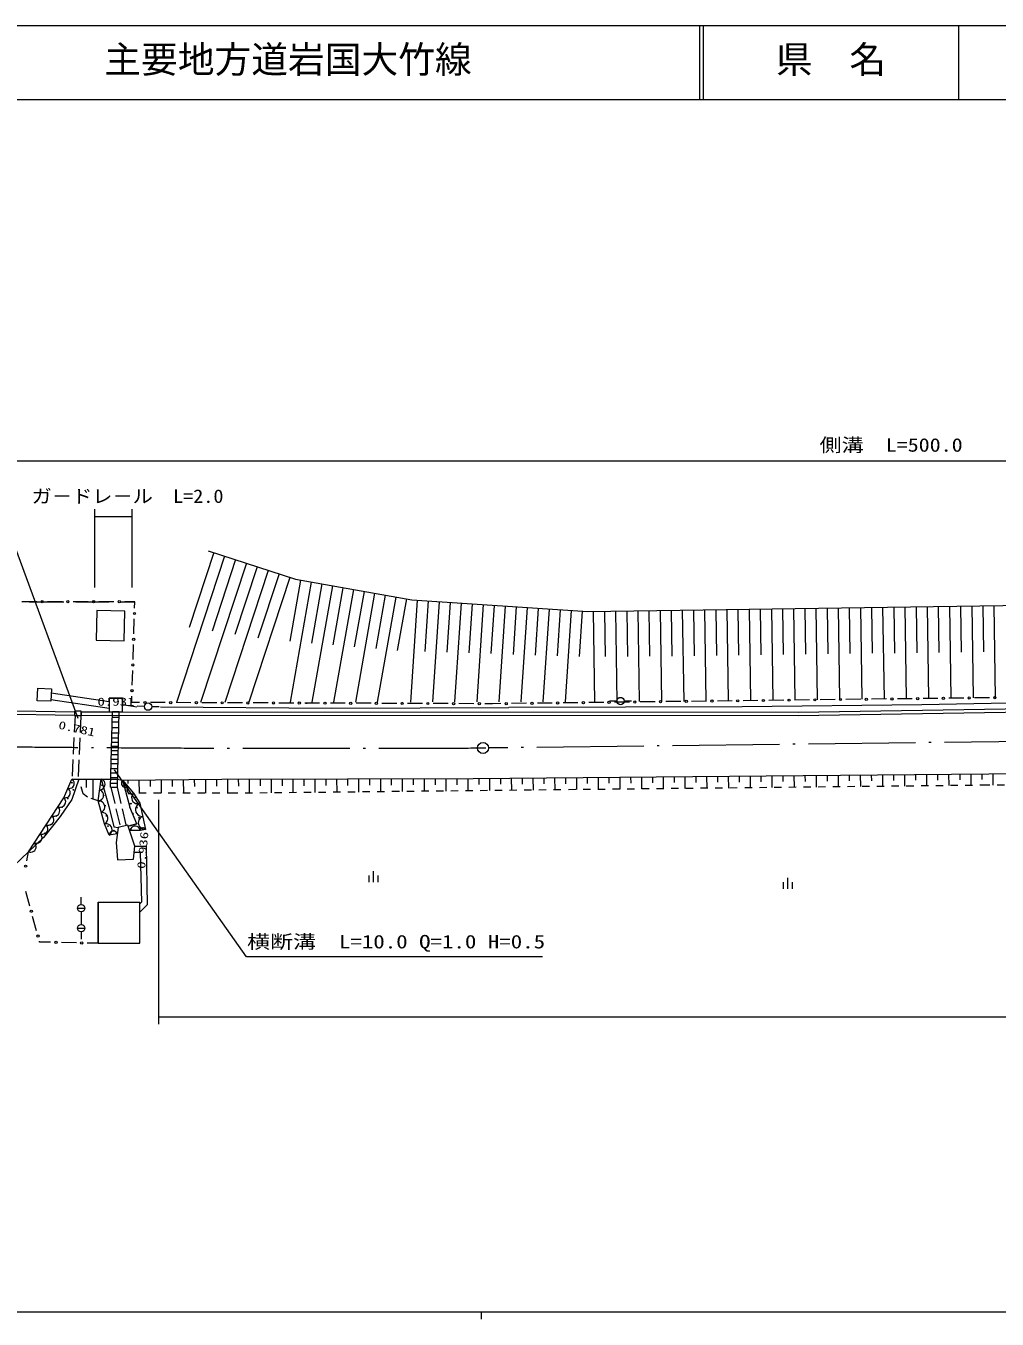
# Model space of a CAD drawing. Units: millimetres, scale not verified. Extents: x 25453 to 665453, y -55846 to 304154.
# Drawn here: x 191510 to 323691, y 128154 to 304154 of the extents above; entities that cross this region are included whole.
import ezdxf
from ezdxf.enums import TextEntityAlignment as Align

# ---------------------------------------------------------------- set-up
doc = ezdxf.new("R2010")
doc.units = ezdxf.units.MM
doc.header["$LTSCALE"] = 1000
for name, pattern in [('USER1', [18.5, 14.557377, -1.819672, 0.303279, -1.819672]), ('USER2', [2, 1, -1]), ('USER3', [3, 2.25, -0.75])]:
    doc.linetypes.add(name, pattern=pattern)
for name, color, linetype, lineweight in [('M-BGD', 7, 'Continuous', 13), ('M-BMK-LINE', 2, 'Continuous', 13), ('M-BMK-SRVR', 3, 'Continuous', 13), ('M-STR-HTXT', 7, 'Continuous', 13), ('M-TTL', 2, 'Continuous', 13), ('M-TTL-BAND', 7, 'Continuous', 13), ('M-TTL-LINE', 7, 'Continuous', 13), ('M-TTL-TXT', 7, 'Continuous', 13)]:
    doc.layers.add(name, color=color, linetype=linetype, lineweight=lineweight)
doc.styles.add('ＭＳ ゴシック', font='')
doc.styles.get('ＭＳ ゴシック').set_extended_font_data('MS Gothic')

# ---------------------------------------------------------------- blocks, each defined once
blk = doc.blocks.new('BUHIN1')
at = {"color": 3, "linetype": 'Continuous', "lineweight": 13}
for radius in [750, 22.5]:
    blk.add_circle((0, 0), radius, dxfattribs=at)
blk = doc.blocks.new('BUHIN2')
at = {"color": 7, "linetype": 'Continuous', "lineweight": 13}
blk.add_circle((0, 0), 150, dxfattribs=at)
blk = doc.blocks.new('BUHIN3')
at = {"color": 7, "linetype": 'Continuous', "lineweight": 13}
blk.add_lwpolyline([(0, -750), (172.5, -693.8), (318.8, -603.8), (483.8, -457.5), (573.8, -292.5), (630, -116.2), (630, 116.2), (573.8, 292.5), (483.8, 457.5), (318.8, 603.8), (172.5, 690), (0, 750)], dxfattribs=at)
blk = doc.blocks.new('BUHIN4')
at = {"color": 7, "linetype": 'Continuous', "lineweight": 13}
for p, q in [((-600, 154), (-600, -746)), ((0, 750), (0, -750)), ((600, 154), (600, -746))]:
    blk.add_line(p, q, dxfattribs=at)
blk = doc.blocks.new('BUHIN5')
at = {"color": 7, "linetype": 'Continuous', "lineweight": 13}
blk.add_circle((0, 0), 500, dxfattribs=at)
blk = doc.blocks.new('BUHIN6')
at = {"color": 7, "linetype": 'Continuous', "lineweight": 13}
blk.add_line((-500, 0), (500, 0), dxfattribs=at)
blk.add_circle((0, 0), 500, dxfattribs=at)

msp = doc.modelspace()

# ---------------------------------------------------------------- linework, layer by layer
at = {"layer": 'M-BGD'}
for p, q in [((217070, 232486), (213718, 222283)), ((216329, 232730), (228183, 228836)), ((216329, 232730), (228183, 228836)), ((218551, 232000), (212009, 212082)), ((221515, 231026), (215294, 212088)), ((220033, 231513), (216842, 221799)), ((224478, 230053), (218579, 212093)), ((222997, 230539), (219966, 221315)), ((227442, 229079), (221864, 212099)), ((225960, 229566), (223091, 220831)), ((228183, 228836), (244015, 226042)), ((228183, 228836), (244015, 226042)), ((228903, 228709), (227437, 220407)), ((230342, 228455), (227457, 212108)), ((231781, 228201), (230361, 220156)), ((233220, 227947), (230426, 212113)), ((234660, 227693), (233285, 219904)), ((236099, 227439), (233395, 212118)), ((237538, 227185), (236209, 219653)), ((192988, 225788), (190958, 225788)), ((191945, 225788), (196687, 225788)), ((196488, 225788), (194458, 225788)), ((199988, 225788), (197958, 225788)), ((198295, 225788), (201259, 225788)), ((201259, 225788), (202783, 225788)), ((203488, 225788), (201458, 225788)), ((204391, 225788), (206339, 225788)), ((206339, 225788), (204958, 225788)), ((206312, 224912), (206339, 225788)), ((238977, 226931), (236364, 212123)), ((240417, 226677), (239133, 219401)), ((241856, 226423), (239333, 212128)), ((243295, 226169), (242056, 219150)), ((244764, 225992), (243833, 212135)), ((244015, 226042), (267976, 224433)), ((246261, 225891), (245799, 219014)), ((247759, 225790), (246842, 212140)), ((249256, 225690), (248801, 218916)), ((250754, 225589), (249851, 212145)), ((252251, 225489), (251804, 218818)), ((253749, 225388), (252860, 212150)), ((255247, 225288), (254806, 218720)), ((267976, 224433), (339157, 225488)), ((201179, 224607), (201089, 220538)), ((204989, 224523), (201179, 224607)), ((204899, 220454), (204989, 224523)), ((256744, 225187), (255869, 212156)), ((258242, 225087), (257808, 218622)), ((259739, 224986), (258878, 212161)), ((261237, 224885), (260810, 218524)), ((262734, 224785), (261887, 212166)), ((264232, 224684), (263812, 218426)), ((265730, 224584), (264896, 212171)), ((267227, 224483), (266814, 218328)), ((268733, 224444), (268915, 212177)), ((270248, 224467), (270339, 218323)), ((271762, 224489), (271945, 212182)), ((273277, 224511), (273368, 218348)), ((274791, 224534), (274974, 212188)), ((276306, 224556), (276397, 218373)), ((277820, 224579), (278004, 212193)), ((279335, 224601), (279427, 218399)), ((280849, 224624), (281033, 212216)), ((282364, 224646), (282456, 218440)), ((283878, 224669), (284062, 212252)), ((285393, 224691), (285485, 218481)), ((286907, 224714), (287091, 212288)), ((288422, 224736), (288514, 218521)), ((289936, 224758), (290121, 212325)), ((291451, 224781), (291543, 218562)), ((292965, 224803), (293150, 212361)), ((294480, 224826), (294572, 218603)), ((295994, 224848), (296179, 212397)), ((297509, 224871), (297601, 218643)), ((299023, 224893), (299208, 212434)), ((300538, 224916), (300630, 218684)), ((302052, 224938), (302237, 212470)), ((303567, 224961), (303659, 218725)), ((305081, 224983), (305266, 212507)), ((306596, 225006), (306688, 218765)), ((308110, 225028), (308295, 212543)), ((309625, 225050), (309717, 218806)), ((311139, 225073), (311324, 212579)), ((312654, 225095), (312746, 218846)), ((314168, 225118), (314354, 212616)), ((315683, 225140), (315775, 218887)), ((317197, 225163), (317383, 212652)), ((318712, 225185), (318804, 218928)), ((320226, 225208), (320412, 212688)), ((321741, 225230), (321834, 218968)), ((323255, 225253), (323441, 212725)), ((206204, 221414), (206266, 223443)), ((201089, 220538), (204899, 220454)), ((206095, 217915), (206158, 219944)), ((205987, 214417), (206050, 216446)), ((193053, 212318), (193131, 214019)), ((193131, 214019), (194993, 213934)), ((194993, 213934), (194915, 212233)), ((202867, 212156), (194966, 213347)), ((205915, 213680), (205915, 213511)), ((102791, 211818), (198126, 210359)), ((102798, 212268), (198126, 210810)), ((194915, 212233), (193053, 212318)), ((194927, 212495), (202867, 211297)), ((204645, 212664), (202867, 212664)), ((202867, 212664), (202867, 210802)), ((202867, 212156), (202867, 212664)), ((202867, 212664), (204645, 212664)), ((204645, 210802), (204645, 212664)), ((204645, 212664), (204645, 211818)), ((204645, 211818), (206593, 211479)), ((205915, 212072), (205942, 212948)), ((206984, 212068), (205915, 212072)), ((207644, 211525), (206644, 211554)), ((210483, 212056), (208453, 212063)), ((208644, 211516), (209644, 211528)), ((208644, 211510), (209644, 211510)), ((209810, 211479), (233093, 211310)), ((213983, 212044), (211953, 212051)), ((217483, 212032), (215453, 212039)), ((220983, 212020), (218953, 212027)), ((224483, 212008), (222453, 212015)), ((227983, 211995), (225953, 212002)), ((231483, 211983), (229453, 211990)), ((229622, 211987), (229791, 211987)), ((234983, 211971), (232953, 211978)), ((233093, 211310), (257223, 211394)), ((238483, 211959), (236453, 211966)), ((241983, 211947), (239953, 211954)), ((245483, 211935), (243453, 211942)), ((248983, 211923), (246953, 211930)), ((252483, 211911), (250453, 211918)), ((255022, 211902), (253953, 211906)), ((256148, 211915), (255022, 211902)), ((288973, 211479), (257223, 211394)), ((259647, 211958), (257617, 211933)), ((263147, 212000), (261117, 211975)), ((266647, 212042), (264617, 212018)), ((270147, 212084), (268117, 212060)), ((271925, 212263), (270926, 212242)), ((273646, 212127), (271616, 212102)), ((272925, 212277), (273925, 212284)), ((277146, 212169), (275116, 212144)), ((280646, 212211), (278616, 212187)), ((284146, 212253), (282116, 212229)), ((287645, 212296), (285615, 212271)), ((313442, 211733), (288973, 211479)), ((291145, 212338), (289115, 212313)), ((294645, 212380), (292615, 212356)), ((298145, 212422), (296115, 212398)), ((296613, 210754), (370482, 211961)), ((296616, 210304), (370488, 211511)), ((301644, 212465), (299614, 212440)), ((305144, 212507), (303114, 212482)), ((308644, 212549), (306614, 212525)), ((312144, 212591), (310114, 212567)), ((335286, 212156), (313442, 211733)), ((315643, 212634), (313613, 212609)), ((319143, 212676), (317113, 212651)), ((322643, 212718), (320613, 212694)), ((198126, 210883), (198126, 210294)), ((199057, 210883), (198126, 210883)), ((198126, 210883), (198126, 210294)), ((198126, 210294), (199057, 210294)), ((198126, 210294), (199057, 210294)), ((199057, 210294), (199057, 210883)), ((199057, 210802), (202783, 210802)), ((199057, 210802), (199057, 210294)), ((199057, 210801), (296613, 210754)), ((199057, 210351), (296616, 210304)), ((202783, 210802), (203291, 210802)), ((202867, 210802), (204645, 210802)), ((203037, 200534), (203291, 210779)), ((203257, 209447), (204188, 209447)), ((203273, 210073), (204204, 210073)), ((204221, 210779), (203291, 210802)), ((203291, 210802), (204222, 210802)), ((203967, 200534), (204221, 210779)), ((204222, 210802), (204561, 210802)), ((203220, 207923), (204150, 207923)), ((203238, 208685), (204169, 208685)), ((203176, 206145), (204106, 206145)), ((203203, 207251), (204134, 207251)), ((203206, 206653), (204119, 206653)), ((203132, 204367), (204062, 204367)), ((203148, 205010), (204078, 205010)), ((203160, 205530), (204091, 205530)), ((203086, 202513), (204016, 202513)), ((203101, 203111), (204031, 203111)), ((203117, 203774), (204048, 203774)), ((292275, 202081), (388541, 203012)), ((196687, 199118), (197787, 201658)), ((197787, 201658), (198719, 201658)), ((198719, 201658), (197787, 198864)), ((198719, 201658), (201767, 201658)), ((198719, 201658), (199565, 201658)), ((199565, 201658), (201767, 201658)), ((199700, 201658), (199700, 200523)), ((200635, 201658), (200635, 198944)), ((201343, 198694), (201767, 201658)), ((201767, 201658), (203037, 201658)), ((201767, 201658), (202783, 197932)), ((203037, 201658), (203883, 201658)), ((203051, 201092), (203981, 201092)), ((203070, 201880), (204001, 201880)), ((203883, 201658), (204645, 201488)), ((204645, 201488), (218192, 201658)), ((204645, 201488), (205661, 197848)), ((204645, 201488), (206169, 199710)), ((205397, 201497), (205403, 201047)), ((206903, 201516), (206925, 199710)), ((208408, 201535), (208419, 200622)), ((209913, 201554), (209936, 199710)), ((211418, 201573), (211430, 200641)), ((212924, 201592), (212947, 199710)), ((214429, 201611), (214441, 200660)), ((215934, 201630), (215958, 199710)), ((217439, 201648), (217451, 200679)), ((218192, 201658), (252397, 201742)), ((218935, 201660), (218940, 199710)), ((220423, 201663), (220425, 200690)), ((221910, 201667), (221915, 199732)), ((223397, 201671), (223399, 200709)), ((224884, 201674), (224889, 199764)), ((226371, 201678), (226374, 200729)), ((227858, 201682), (227863, 199796)), ((229346, 201685), (229348, 200748)), ((230833, 201689), (230837, 199828)), ((232320, 201693), (232322, 200768)), ((233807, 201696), (233812, 199860)), ((235294, 201700), (235297, 200788)), ((236782, 201704), (236786, 199891)), ((238269, 201707), (238271, 200807)), ((239756, 201711), (239760, 199923)), ((241243, 201714), (241245, 200827)), ((242730, 201718), (242735, 199955)), ((244217, 201722), (244220, 200847)), ((245705, 201725), (245709, 199987)), ((247192, 201729), (247194, 200866)), ((248679, 201733), (248683, 200019)), ((250166, 201736), (250168, 200886)), ((251653, 201740), (251657, 200051)), ((252397, 201742), (292275, 202081)), ((253135, 201748), (253142, 200908)), ((254612, 201761), (254627, 200083)), ((256089, 201773), (256096, 200936)), ((257566, 201786), (257580, 200115)), ((259043, 201798), (259050, 200965)), ((260520, 201811), (260534, 200147)), ((261997, 201823), (262004, 200993)), ((263474, 201836), (263488, 200178)), ((264951, 201849), (264958, 201021)), ((266428, 201861), (266442, 200210)), ((267905, 201874), (267912, 201050)), ((269382, 201886), (269396, 200242)), ((270859, 201899), (270866, 201078)), ((272336, 201911), (272350, 200274)), ((273813, 201924), (273820, 201107)), ((275290, 201936), (275304, 200305)), ((276767, 201949), (276774, 201135)), ((278244, 201962), (278258, 200337)), ((279721, 201974), (279728, 201164)), ((281198, 201987), (281211, 200369)), ((282675, 201999), (282681, 201192)), ((284152, 202012), (284165, 200401)), ((285629, 202024), (285635, 201220)), ((287105, 202037), (287119, 200432)), ((288582, 202049), (288589, 201249)), ((290059, 202062), (290073, 200464)), ((291536, 202075), (291543, 201277)), ((293027, 202088), (293042, 200496)), ((294531, 202103), (294539, 201307)), ((296035, 202117), (296051, 200528)), ((297539, 202132), (297547, 201338)), ((299044, 202146), (299059, 200561)), ((300548, 202161), (300555, 201369)), ((302052, 202175), (302067, 200593)), ((303556, 202190), (303564, 201400)), ((305060, 202205), (305075, 200625)), ((306564, 202219), (306572, 201430)), ((308069, 202234), (308084, 200658)), ((309573, 202248), (309580, 201461)), ((311077, 202263), (311092, 200690)), ((312581, 202277), (312589, 201492)), ((314085, 202292), (314100, 200722)), ((315589, 202306), (315597, 201522)), ((317093, 202321), (317109, 200755)), ((318598, 202335), (318605, 201553)), ((320102, 202350), (320117, 200787)), ((321606, 202365), (321613, 201584)), ((323110, 202379), (323125, 200818)), ((191861, 191752), (196687, 199118)), ((203037, 200534), (203967, 200534)), ((206169, 199710), (207016, 198356)), ((197787, 198864), (196179, 196578)), ((197787, 198864), (196179, 196578)), ((202190, 195562), (201343, 198694)), ((202783, 197932), (203460, 195138)), ((206593, 195562), (205661, 197848)), ((207016, 198356), (207778, 194800)), ((196179, 196578), (193893, 193699)), ((196179, 196578), (193893, 193699)), ((202867, 194038), (202190, 195562)), ((206339, 192514), (205407, 195392)), ((206593, 195562), (205452, 195251)), ((205661, 195308), (206593, 195562)), ((193893, 193699), (191861, 191752)), ((203945, 194191), (202867, 194038)), ((203460, 195138), (204053, 195054)), ((203460, 195138), (204053, 195054)), ((204053, 195054), (203799, 193022)), ((207101, 194630), (205654, 194630)), ((207778, 194800), (207101, 194630)), ((207778, 194800), (207101, 194630)), ((203799, 193022), (203968, 190651)), ((206169, 190736), (206339, 192514)), ((206339, 192514), (207863, 192514)), ((206339, 192514), (207863, 192514)), ((207863, 192514), (208032, 184555)), ((207863, 192514), (208032, 184555)), ((191861, 191752), (188897, 188958)), ((191621, 190526), (191861, 191752)), ((203968, 190651), (206169, 190736)), ((206339, 191714), (207080, 191714)), ((207080, 191714), (207225, 184881)), ((192048, 184375), (191514, 186333)), ((199047, 184577), (199047, 185577)), ((201343, 184894), (201343, 179306)), ((201343, 179306), (201343, 184894)), ((201343, 184894), (207016, 184894)), ((207016, 179306), (207016, 184894)), ((207225, 184881), (207016, 184673)), ((199037, 183577), (199016, 182578)), ((208032, 184555), (207016, 183545)), ((192969, 180998), (192435, 182957)), ((199084, 181857), (199095, 182765)), ((193385, 179475), (193356, 179580)), ((199038, 180859), (199020, 179859)), ((194879, 179443), (193385, 179475)), ((198379, 179369), (196349, 179412)), ((201343, 179306), (199848, 179338)), ((201343, 179306), (207016, 179306))]:
    msp.add_line(p, q, dxfattribs=at)
at = {"layer": 'M-BGD', "linetype": 'USER3'}
for p, q in [((198198, 210294), (197787, 201658)), ((198997, 210256), (198586, 201620)), ((203089, 200535), (204351, 195144)), ((203926, 200534), (205145, 195327))]:
    msp.add_line(p, q, dxfattribs=at)
at = {"layer": 'M-BGD', "linetype": 'USER2'}
for p, q in [((199311, 199626), (198719, 201658)), ((322332, 200811), (219885, 199710)), ((430705, 201827), (322332, 200811)), ((199904, 199202), (199311, 199626)), ((201343, 198694), (199904, 199202)), ((219885, 199710), (206169, 199710))]:
    msp.add_line(p, q, dxfattribs=at)
at = {"layer": 'M-BGD', "linetype": 'USER1'}
msp.add_line((205407, 195392), (204053, 195054), dxfattribs=at)
at = {"layer": 'M-BGD'}
for centre in [(197774, 201156), (201890, 200832), (197203, 198994), (197978, 200177), (202089, 199432), (205496, 199688), (206335, 199145), (196428, 197811), (201489, 198632), (202289, 198032), (205792, 198305), (206632, 197762), (194878, 195445), (195653, 196628), (202488, 196632), (206928, 196379), (194103, 194262), (202688, 195232), (203487, 194631), (207224, 194997)]:
    msp.add_circle(centre, 50, dxfattribs=at)
for centre, start, end in [((201688, 197232), 359.8068, 30.45856), ((203288, 196031), 163.44934, 223.79092), ((206088, 196923), 223.23447, 181.12698), ((206385, 195540), 237.1953, 333.29436), ((205842, 194700), 250.73184, 137.41928)]:
    msp.add_arc(centre, 50, start, end, dxfattribs=at)
at = {"layer": 'M-BMK-LINE', "linetype": 'USER1'}
msp.add_line((553071, 209447), (254429, 205891), dxfattribs=at)
msp.add_arc((232501, 4705837), 4500000, 267.73421, 270.27919, dxfattribs=at)
at = {"layer": 'M-STR-HTXT'}
for p, q in [((55578, 244953), (553379, 244953)), ((200835, 238365), (200835, 227699)), ((205915, 238365), (205915, 227699)), ((200835, 237365), (205915, 237365)), ((189940, 233549), (198601, 209954)), ((221534, 177439), (203560, 202903)), ((209556, 198842), (209556, 168311)), ((261825, 177439), (221534, 177439)), ((246680, 177439), (221534, 177439)), ((209556, 169311), (554320, 169311))]:
    msp.add_line(p, q, dxfattribs=at)
at = {"layer": 'M-TTL'}
msp.add_line((665453, 304154), (25453, 304154), dxfattribs=at)
at = {"layer": 'M-TTL-BAND'}
for p, q in [((25453, 129154), (564453, 129154)), ((253453, 129154), (253453, 128154))]:
    msp.add_line(p, q, dxfattribs=at)
at = {"layer": 'M-TTL-LINE'}
for p, q in [((283203, 304154), (283203, 294154)), ((283703, 304154), (283703, 294154)), ((318453, 304154), (318453, 294154)), ((25453, 294154), (665453, 294154))]:
    msp.add_line(p, q, dxfattribs=at)

# ---------------------------------------------------------------- block references
at = {"layer": 'M-BGD'}
for p, rotation in [((193723, 225788), 90), ((197223, 225788), 90), ((200723, 225788), 90), ((204223, 225788), 90), ((206289, 224177), 358.22939), ((206181, 220679), 358.22939), ((206073, 217181), 358.22939), ((205965, 213682), 358.22939), ((207718, 212066), 89.80165), ((211218, 212053), 89.80165), ((214718, 212041), 89.80165), ((218218, 212029), 89.80165), ((221718, 212017), 89.80165), ((225218, 212005), 89.80165), ((228718, 211993), 89.80165), ((232218, 211981), 89.80165), ((235718, 211969), 89.80165), ((239218, 211957), 89.80165), ((242718, 211944), 89.80165), ((246218, 211932), 89.80165), ((249718, 211920), 89.80165), ((253218, 211908), 89.80165), ((256883, 211924), 90.69153), ((260382, 211967), 90.69153), ((263882, 212009), 90.69153), ((267382, 212051), 90.69153), ((270882, 212093), 90.69153), ((274381, 212136), 90.69153), ((277881, 212178), 90.69153), ((281381, 212220), 90.69153), ((284880, 212262), 90.69153), ((288380, 212304), 90.69153), ((291880, 212347), 90.69153), ((295380, 212389), 90.69153), ((298879, 212431), 90.69153), ((302379, 212473), 90.69153), ((305879, 212516), 90.69153), ((309379, 212558), 90.69153), ((312878, 212600), 90.69153), ((316378, 212642), 90.69153), ((319878, 212685), 90.69153), ((323378, 212727), 90.69153), ((191480, 189804), 348.93072), ((192242, 183666), 15.25511), ((193163, 180289), 15.25511), ((195614, 179428), 88.78342), ((199113, 179353), 88.78342)]:
    msp.add_blockref('BUHIN2', p, dxfattribs=dict(at, rotation=rotation))
for name, p in [('BUHIN5', (208144, 211510)), ('BUHIN5', (272425, 212274)), ('BUHIN4', (238789, 188374)), ('BUHIN4', (295175, 187474)), ('BUHIN6', (199047, 184077)), ('BUHIN6', (199047, 181358))]:
    msp.add_blockref(name, p, dxfattribs=at)
for p, xscale, yscale, rotation in [((197512, 201023), 0.922653, 0.922653, 336.58396), ((201661, 200917), 0.9980571, 0.9980571, 351.85909), ((205026, 201043), 0.7805879, 0.7805879, 220.60128), ((196285, 198504), 0.9784609, 0.9784609, 326.76828), ((196962, 199753), 0.922653, 0.922653, 336.58396), ((201449, 199435), 0.9980571, 0.9980571, 351.85909), ((205788, 200154), 0.7805879, 0.7805879, 220.60128), ((206592, 199033), 1.064732, 1.064732, 212.02809), ((195480, 197276), 0.9784609, 0.9784609, 326.76828), ((201555, 197911), 1.081503, 1.081503, 15.13271), ((201978, 196345), 1.081503, 1.081503, 15.13271), ((207206, 197467), 1.212242, 1.212242, 192.09475), ((193872, 194821), 0.9784609, 0.9784609, 326.76828), ((194676, 196049), 0.9784609, 0.9784609, 326.76828), ((202528, 194800), 1.111736, 1.111736, 23.9521), ((207587, 195689), 1.212242, 1.212242, 192.09475), ((193067, 193593), 0.9784609, 0.9784609, 326.76828), ((203406, 194115), 0.7260612, 0.7260612, 98.10983), ((206377, 194630), 0.9648213, 0.9648213, 90), ((207439, 194715), 0.4653467, 0.4653467, 104.09603), ((192263, 192366), 0.9784609, 0.9784609, 326.76828)]:
    msp.add_blockref('BUHIN3', p, dxfattribs=dict(at, xscale=xscale, yscale=yscale, rotation=rotation))
at = {"layer": 'M-BMK-SRVR'}
msp.add_blockref('BUHIN1', (253728, 205888), dxfattribs=at)

# ---------------------------------------------------------------- texts
at = {"layer": 'M-BGD', "style": 'ＭＳ ゴシック', "width": 1.35}
msp.add_text('0.931', height=1100, dxfattribs=at).set_placement((201250, 211302), align=Align.BOTTOM_LEFT)
for s, rotation, p in [('0.781', 347.5, (195796, 208206)), ('0.936', 84.8, (208060, 189370))]:
    msp.add_text(s, height=1100, rotation=rotation, dxfattribs=at).set_placement(p, align=Align.BOTTOM_LEFT)
at = {"layer": 'M-STR-HTXT', "style": 'ＭＳ ゴシック'}
for s, width, p in [('側溝\u3000L=500.0', 1.2, (299525, 245653)), ('ガ－ドレ－ル\u3000L=2.0', 1.1, (192292, 238685)), ('横断溝\u3000L=10.0 Q=1.0 H=0.5', 1.25, (221615, 178058))]:
    msp.add_text(s, height=1833, dxfattribs=dict(at, width=width)).set_placement(p, align=Align.BOTTOM_LEFT)
at = {"layer": 'M-TTL-TXT', "style": 'ＭＳ ゴシック'}
for s, p in [('主要地方道岩国大竹線', (202187, 296654)), ('県\u3000名', (293578, 296654))]:
    msp.add_text(s, height=3666, dxfattribs=at).set_placement(p, align=Align.BOTTOM_LEFT)

doc.saveas('drawing.dxf')
